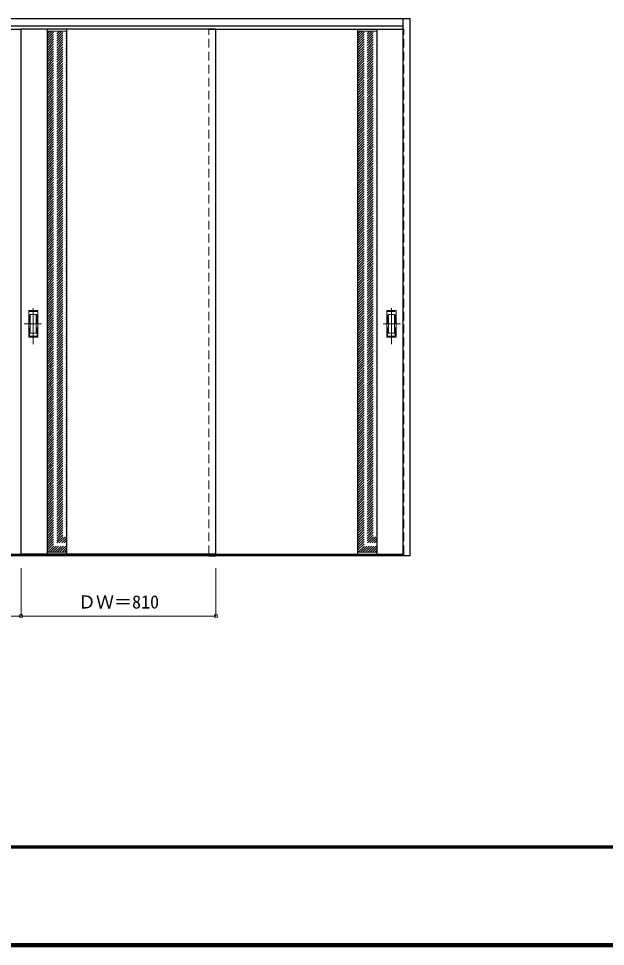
# Model space of a CAD drawing. Units: millimetres, scale not verified. Extents: x -6000 to 5700, y -4307 to 4175.
# Drawn here: x -2705 to -267, y -4205 to -346 of the extents above; entities that cross this region are included whole.
import ezdxf
from ezdxf.enums import TextEntityAlignment as Align

# ---------------------------------------------------------------- set-up
doc = ezdxf.new("R2010")
doc.units = ezdxf.units.MM
doc.header["$LTSCALE"] = 30
doc.header["$PDMODE"] = 32
doc.header["$PDSIZE"] = 15
doc.linetypes.add('CHAIN1', pattern=[8, 5, -1, 1, -1])
doc.linetypes.add('DASHED1', pattern=[1.8, 1.2, -0.6])
for name, color, linetype, lineweight in [('0-2_扉', 3, 'Continuous', 25), ('0-3_仕上げ', 3, 'Continuous', 25), ('0-4_枠', 3, 'Continuous', 25), ('0-6_引手', 7, 'Continuous', 18), ('0-B_寸法', 7, 'Continuous', 9), ('0-C_ハッチ', 4, 'DASHED1', 9), ('F-1_枠', 6, 'Continuous', 40)]:
    doc.layers.add(name, color=color, linetype=linetype, lineweight=lineweight)
doc.styles.add('ＭＳ ゴシック', font='')
doc.styles.get('ＭＳ ゴシック').set_extended_font_data('MS Gothic')

msp = doc.modelspace()

# ---------------------------------------------------------------- linework, layer by layer
at = {"layer": '0-2_扉'}
for p, q in [((-3505, -390.25), (-2695, -390.25)), ((-1885, -390.25), (-2695, -390.25)), ((-2695, -2573.25), (-2695, -390.25)), ((-1915, -390.25), (-1108, -390.25)), ((-1885, -2573.25), (-1885, -390.25)), ((-3505, -2573.25), (-2695, -2573.25)), ((-1885, -2573.25), (-2695, -2573.25)), ((-1915, -2573.25), (-1108, -2573.25))]:
    msp.add_line(p, q, dxfattribs=at)
at = {"layer": '0-2_扉', "color": 4, "linetype": 'DASHED1', "lineweight": 9}
for p, q in [((-1915, -2573.25), (-1915, -390.25)), ((-1108, -390.25), (-1105, -390.25)), ((-1105, -2573.25), (-1105, -390.25)), ((-1105, -2573.25), (-1108, -2573.25))]:
    msp.add_line(p, q, dxfattribs=at)
at = {"layer": '0-3_仕上げ'}
for p, q in [((-2585, -2573.25), (-2585, -390.25)), ((-2505, -2573.25), (-2505, -390.25)), ((-1295, -2573.25), (-1295, -390.25)), ((-1215, -2573.25), (-1215, -390.25))]:
    msp.add_line(p, q, dxfattribs=at)
at = {"layer": '0-3_仕上げ', "color": 7, "lineweight": 18}
for p, q in [((-2505, -398.25), (-2585, -398.25)), ((-1295, -398.25), (-1215, -398.25)), ((-2505, -2565.25), (-2585, -2565.25)), ((-1295, -2565.25), (-1215, -2565.25))]:
    msp.add_line(p, q, dxfattribs=at)
at = {"layer": '0-4_枠'}
for p, q in [((-4312, -346.25), (-1078, -346.25)), ((-1108, -2581.25), (-1108, -346.25)), ((-1078, -2581.25), (-1078, -346.25)), ((-4282, -376.25), (-1108, -376.25)), ((-1108, -2578.25), (-4282, -2578.25)), ((-1108, -2581.25), (-4282, -2581.25)), ((-1915, -2581.25), (-1885, -2581.25)), ((-1078, -2581.25), (-1108, -2581.25))]:
    msp.add_line(p, q, dxfattribs=at)
at = {"layer": '0-6_引手', "linetype": 'CHAIN1'}
for p, q in [((-2644, -1700.98), (-2644, -1530.13)), ((-1156, -1700.98), (-1156, -1530.13)), ((-2682.07, -1615.75), (-2609.56, -1615.75)), ((-1117.93, -1615.75), (-1190.44, -1615.75))]:
    msp.add_line(p, q, dxfattribs=at)
at = {"layer": '0-6_引手'}
for p, q in [((-2663, -1560.75), (-2625, -1560.75)), ((-2663, -1670.75), (-2663, -1560.75)), ((-2656.5, -1576.75), (-2631.5, -1576.75)), ((-2656.5, -1654.75), (-2656.5, -1576.75)), ((-2631.5, -1654.75), (-2631.5, -1576.75)), ((-2625, -1670.75), (-2625, -1560.75)), ((-1137, -1560.75), (-1175, -1560.75)), ((-1175, -1670.75), (-1175, -1560.75)), ((-1143.5, -1576.75), (-1168.5, -1576.75)), ((-1168.5, -1654.75), (-1168.5, -1576.75)), ((-1143.5, -1654.75), (-1143.5, -1576.75)), ((-1137, -1670.75), (-1137, -1560.75)), ((-2656.5, -1654.75), (-2631.5, -1654.75)), ((-1143.5, -1654.75), (-1168.5, -1654.75)), ((-2663, -1670.75), (-2625, -1670.75)), ((-1137, -1670.75), (-1175, -1670.75))]:
    msp.add_line(p, q, dxfattribs=at)
at = {"layer": '0-6_引手', "linetype": 'DASHED1'}
for p, q in [((-2628, -1666.75), (-2628, -1564.75)), ((-1172, -1666.75), (-1172, -1564.75)), ((-2660, -1666.75), (-2628, -1666.75)), ((-1140, -1666.75), (-1172, -1666.75))]:
    msp.add_line(p, q, dxfattribs=at)
for points in [[(-2660, -1666.75), (-2660, -1564.75), (-2628, -1564.75)], [(-1140, -1666.75), (-1140, -1564.75), (-1172, -1564.75)]]:
    msp.add_lwpolyline(points, dxfattribs=at)
at = {"layer": '0-B_寸法', "color": 4}
for p, q in [((-2695, -2831.25), (-2695, -2631.25)), ((-1885, -2831.25), (-1885, -2631.25)), ((-3505, -2831.25), (-1885, -2831.25))]:
    msp.add_line(p, q, dxfattribs=at)
at = {"layer": '0-B_寸法'}
for p in [(-2695, -2831.25), (-1885, -2831.25)]:
    msp.add_point(p, dxfattribs=at)
at = {"layer": '0-C_ハッチ'}
for p, q in [((-2585, -408.07), (-2575.18, -398.25)), ((-2585, -477.37), (-2505.88, -398.25)), ((-2585, -467.47), (-2515.78, -398.25)), ((-2585, -457.57), (-2525.68, -398.25)), ((-2585, -447.67), (-2535.58, -398.25)), ((-2585, -437.77), (-2545.48, -398.25)), ((-2585, -427.87), (-2555.38, -398.25)), ((-2585, -417.97), (-2565.28, -398.25)), ((-2585, -487.27), (-2505, -407.27)), ((-2585, -497.17), (-2505, -417.17)), ((-1295, -408.07), (-1285.18, -398.25)), ((-1295, -477.37), (-1215.88, -398.25)), ((-1295, -467.47), (-1225.78, -398.25)), ((-1295, -457.57), (-1235.68, -398.25)), ((-1295, -447.67), (-1245.58, -398.25)), ((-1295, -437.77), (-1255.48, -398.25)), ((-1295, -427.87), (-1265.38, -398.25)), ((-1295, -417.97), (-1275.28, -398.25)), ((-1295, -487.27), (-1215, -407.27)), ((-1295, -497.17), (-1215, -417.17)), ((-2585, -507.07), (-2505, -427.07)), ((-2585, -516.97), (-2505, -436.97)), ((-2585, -526.87), (-2505, -446.87)), ((-2585, -536.76), (-2505, -456.76)), ((-1295, -507.07), (-1215, -427.07)), ((-1295, -516.97), (-1215, -436.97)), ((-1295, -526.87), (-1215, -446.87)), ((-1295, -536.76), (-1215, -456.76)), ((-2585, -546.66), (-2505, -466.66)), ((-2585, -556.56), (-2505, -476.56)), ((-2585, -566.46), (-2505, -486.46)), ((-2585, -576.36), (-2505, -496.36)), ((-1295, -546.66), (-1215, -466.66)), ((-1295, -556.56), (-1215, -476.56)), ((-1295, -566.46), (-1215, -486.46)), ((-1295, -576.36), (-1215, -496.36)), ((-2585, -586.26), (-2505, -506.26)), ((-2585, -596.16), (-2505, -516.16)), ((-2585, -606.06), (-2505, -526.06)), ((-2585, -615.96), (-2505, -535.96)), ((-1295, -586.26), (-1215, -506.26)), ((-1295, -596.16), (-1215, -516.16)), ((-1295, -606.06), (-1215, -526.06)), ((-1295, -615.96), (-1215, -535.96)), ((-2585, -625.86), (-2505, -545.86)), ((-2585, -635.76), (-2505, -555.76)), ((-2585, -645.66), (-2505, -565.66)), ((-2585, -655.56), (-2505, -575.56)), ((-1295, -625.86), (-1215, -545.86)), ((-1295, -635.76), (-1215, -555.76)), ((-1295, -645.66), (-1215, -565.66)), ((-1295, -655.56), (-1215, -575.56)), ((-2585, -665.46), (-2505, -585.46)), ((-2585, -675.36), (-2505, -595.36)), ((-2585, -685.26), (-2505, -605.26)), ((-2585, -695.16), (-2505, -615.16)), ((-1295, -665.46), (-1215, -585.46)), ((-1295, -675.36), (-1215, -595.36)), ((-1295, -685.26), (-1215, -605.26)), ((-1295, -695.16), (-1215, -615.16)), ((-2585, -705.06), (-2505, -625.06)), ((-2585, -714.96), (-2505, -634.96)), ((-2585, -724.86), (-2505, -644.86)), ((-2585, -734.75), (-2505, -654.75)), ((-1295, -705.06), (-1215, -625.06)), ((-1295, -714.96), (-1215, -634.96)), ((-1295, -724.86), (-1215, -644.86)), ((-1295, -734.75), (-1215, -654.75)), ((-2585, -744.65), (-2505, -664.65)), ((-2585, -754.55), (-2505, -674.55)), ((-2585, -764.45), (-2505, -684.45)), ((-2585, -774.35), (-2505, -694.35)), ((-1295, -744.65), (-1215, -664.65)), ((-1295, -754.55), (-1215, -674.55)), ((-1295, -764.45), (-1215, -684.45)), ((-1295, -774.35), (-1215, -694.35)), ((-2585, -784.25), (-2505, -704.25)), ((-2585, -794.15), (-2505, -714.15)), ((-2585, -804.05), (-2505, -724.05)), ((-1295, -784.25), (-1215, -704.25)), ((-1295, -794.15), (-1215, -714.15)), ((-1295, -804.05), (-1215, -724.05)), ((-2585, -813.95), (-2505, -733.95)), ((-2585, -823.85), (-2505, -743.85)), ((-2585, -833.75), (-2505, -753.75)), ((-2585, -843.65), (-2505, -763.65)), ((-1295, -813.95), (-1215, -733.95)), ((-1295, -823.85), (-1215, -743.85)), ((-1295, -833.75), (-1215, -753.75)), ((-1295, -843.65), (-1215, -763.65)), ((-2585, -853.55), (-2505, -773.55)), ((-2585, -863.45), (-2505, -783.45)), ((-2585, -873.35), (-2505, -793.35)), ((-2585, -883.25), (-2505, -803.25)), ((-1295, -853.55), (-1215, -773.55)), ((-1295, -863.45), (-1215, -783.45)), ((-1295, -873.35), (-1215, -793.35)), ((-1295, -883.25), (-1215, -803.25)), ((-2585, -893.15), (-2505, -813.15)), ((-2585, -903.05), (-2505, -823.05)), ((-2585, -912.95), (-2505, -832.95)), ((-2585, -922.85), (-2505, -842.85)), ((-1295, -893.15), (-1215, -813.15)), ((-1295, -903.05), (-1215, -823.05)), ((-1295, -912.95), (-1215, -832.95)), ((-1295, -922.85), (-1215, -842.85)), ((-2585, -932.74), (-2505, -852.74)), ((-2585, -942.64), (-2505, -862.64)), ((-2585, -952.54), (-2505, -872.54)), ((-2585, -962.44), (-2505, -882.44)), ((-1295, -932.74), (-1215, -852.74)), ((-1295, -942.64), (-1215, -862.64)), ((-1295, -952.54), (-1215, -872.54)), ((-1295, -962.44), (-1215, -882.44)), ((-2585, -972.34), (-2505, -892.34)), ((-2585, -982.24), (-2505, -902.24)), ((-2585, -992.14), (-2505, -912.14)), ((-2585, -1002.04), (-2505, -922.04)), ((-1295, -972.34), (-1215, -892.34)), ((-1295, -982.24), (-1215, -902.24)), ((-1295, -992.14), (-1215, -912.14)), ((-1295, -1002.04), (-1215, -922.04)), ((-2585, -1011.94), (-2505, -931.94)), ((-2585, -1021.84), (-2505, -941.84)), ((-2585, -1031.74), (-2505, -951.74)), ((-2585, -1041.64), (-2505, -961.64)), ((-1295, -1011.94), (-1215, -931.94)), ((-1295, -1021.84), (-1215, -941.84)), ((-1295, -1031.74), (-1215, -951.74)), ((-1295, -1041.64), (-1215, -961.64)), ((-2585, -1051.54), (-2505, -971.54)), ((-2585, -1061.44), (-2505, -981.44)), ((-2585, -1071.34), (-2505, -991.34)), ((-2585, -1081.24), (-2505, -1001.24)), ((-1295, -1051.54), (-1215, -971.54)), ((-1295, -1061.44), (-1215, -981.44)), ((-1295, -1071.34), (-1215, -991.34)), ((-1295, -1081.24), (-1215, -1001.24)), ((-2585, -1091.14), (-2505, -1011.14)), ((-2585, -1101.04), (-2505, -1021.04)), ((-2585, -1110.94), (-2505, -1030.94)), ((-2585, -1120.84), (-2505, -1040.84)), ((-1295, -1091.14), (-1215, -1011.14)), ((-1295, -1101.04), (-1215, -1021.04)), ((-1295, -1110.94), (-1215, -1030.94)), ((-1295, -1120.84), (-1215, -1040.84)), ((-2585, -1130.73), (-2505, -1050.73)), ((-2585, -1140.63), (-2505, -1060.63)), ((-2585, -1150.53), (-2505, -1070.53)), ((-2585, -1160.43), (-2505, -1080.43)), ((-1295, -1130.73), (-1215, -1050.73)), ((-1295, -1140.63), (-1215, -1060.63)), ((-1295, -1150.53), (-1215, -1070.53)), ((-1295, -1160.43), (-1215, -1080.43)), ((-2585, -1170.33), (-2505, -1090.33)), ((-2585, -1180.23), (-2505, -1100.23)), ((-2585, -1190.13), (-2505, -1110.13)), ((-1295, -1170.33), (-1215, -1090.33)), ((-1295, -1180.23), (-1215, -1100.23)), ((-1295, -1190.13), (-1215, -1110.13)), ((-2585, -1200.03), (-2505, -1120.03)), ((-2585, -1209.93), (-2505, -1129.93)), ((-2585, -1219.83), (-2505, -1139.83)), ((-2585, -1229.73), (-2505, -1149.73)), ((-1295, -1200.03), (-1215, -1120.03)), ((-1295, -1209.93), (-1215, -1129.93)), ((-1295, -1219.83), (-1215, -1139.83)), ((-1295, -1229.73), (-1215, -1149.73)), ((-2585, -1239.63), (-2505, -1159.63)), ((-2585, -1249.53), (-2505, -1169.53)), ((-2585, -1259.43), (-2505, -1179.43)), ((-2585, -1269.33), (-2505, -1189.33)), ((-1295, -1239.63), (-1215, -1159.63)), ((-1295, -1249.53), (-1215, -1169.53)), ((-1295, -1259.43), (-1215, -1179.43)), ((-1295, -1269.33), (-1215, -1189.33)), ((-2585, -1279.23), (-2505, -1199.23)), ((-2585, -1289.13), (-2505, -1209.13)), ((-2585, -1299.03), (-2505, -1219.03)), ((-2585, -1308.93), (-2505, -1228.93)), ((-1295, -1279.23), (-1215, -1199.23)), ((-1295, -1289.13), (-1215, -1209.13)), ((-1295, -1299.03), (-1215, -1219.03)), ((-1295, -1308.93), (-1215, -1228.93)), ((-2585, -1318.83), (-2505, -1238.83)), ((-2585, -1328.72), (-2505, -1248.72)), ((-2585, -1338.62), (-2505, -1258.62)), ((-2585, -1348.52), (-2505, -1268.52)), ((-1295, -1318.83), (-1215, -1238.83)), ((-1295, -1328.72), (-1215, -1248.72)), ((-1295, -1338.62), (-1215, -1258.62)), ((-1295, -1348.52), (-1215, -1268.52)), ((-2585, -1358.42), (-2505, -1278.42)), ((-2585, -1368.32), (-2505, -1288.32)), ((-2585, -1378.22), (-2505, -1298.22)), ((-2585, -1388.12), (-2505, -1308.12)), ((-1295, -1358.42), (-1215, -1278.42)), ((-1295, -1368.32), (-1215, -1288.32)), ((-1295, -1378.22), (-1215, -1298.22)), ((-1295, -1388.12), (-1215, -1308.12)), ((-2585, -1398.02), (-2505, -1318.02)), ((-2585, -1407.92), (-2505, -1327.92)), ((-2585, -1417.82), (-2505, -1337.82)), ((-2585, -1427.72), (-2505, -1347.72)), ((-1295, -1398.02), (-1215, -1318.02)), ((-1295, -1407.92), (-1215, -1327.92)), ((-1295, -1417.82), (-1215, -1337.82)), ((-1295, -1427.72), (-1215, -1347.72)), ((-2585, -1437.62), (-2505, -1357.62)), ((-2585, -1447.52), (-2505, -1367.52)), ((-2585, -1457.42), (-2505, -1377.42)), ((-2585, -1467.32), (-2505, -1387.32)), ((-1295, -1437.62), (-1215, -1357.62)), ((-1295, -1447.52), (-1215, -1367.52)), ((-1295, -1457.42), (-1215, -1377.42)), ((-1295, -1467.32), (-1215, -1387.32)), ((-2585, -1477.22), (-2505, -1397.22)), ((-2585, -1487.12), (-2505, -1407.12)), ((-2585, -1497.02), (-2505, -1417.02)), ((-2585, -1506.92), (-2505, -1426.92)), ((-1295, -1477.22), (-1215, -1397.22)), ((-1295, -1487.12), (-1215, -1407.12)), ((-1295, -1497.02), (-1215, -1417.02)), ((-1295, -1506.92), (-1215, -1426.92)), ((-2585, -1516.81), (-2505, -1436.81)), ((-2585, -1526.71), (-2505, -1446.71)), ((-2585, -1536.61), (-2505, -1456.61)), ((-1295, -1516.81), (-1215, -1436.81)), ((-1295, -1526.71), (-1215, -1446.71)), ((-1295, -1536.61), (-1215, -1456.61)), ((-2585, -1546.51), (-2505, -1466.51)), ((-2585, -1556.41), (-2505, -1476.41)), ((-2585, -1566.31), (-2505, -1486.31)), ((-2585, -1576.21), (-2505, -1496.21)), ((-1295, -1546.51), (-1215, -1466.51)), ((-1295, -1556.41), (-1215, -1476.41)), ((-1295, -1566.31), (-1215, -1486.31)), ((-1295, -1576.21), (-1215, -1496.21)), ((-2585, -1586.11), (-2505, -1506.11)), ((-2585, -1596.01), (-2505, -1516.01)), ((-2585, -1605.91), (-2505, -1525.91)), ((-2585, -1615.81), (-2505, -1535.81)), ((-1295, -1586.11), (-1215, -1506.11)), ((-1295, -1596.01), (-1215, -1516.01)), ((-1295, -1605.91), (-1215, -1525.91)), ((-1295, -1615.81), (-1215, -1535.81)), ((-2585, -1625.71), (-2505, -1545.71)), ((-2585, -1635.61), (-2505, -1555.61)), ((-2585, -1645.51), (-2505, -1565.51)), ((-2585, -1655.41), (-2505, -1575.41)), ((-1295, -1625.71), (-1215, -1545.71)), ((-1295, -1635.61), (-1215, -1555.61)), ((-1295, -1645.51), (-1215, -1565.51)), ((-1295, -1655.41), (-1215, -1575.41)), ((-2585, -1665.31), (-2505, -1585.31)), ((-2585, -1675.21), (-2505, -1595.21)), ((-2585, -1685.11), (-2505, -1605.11)), ((-2585, -1695.01), (-2505, -1615.01)), ((-1295, -1665.31), (-1215, -1585.31)), ((-1295, -1675.21), (-1215, -1595.21)), ((-1295, -1685.11), (-1215, -1605.11)), ((-1295, -1695.01), (-1215, -1615.01)), ((-2585, -1704.91), (-2505, -1624.91)), ((-2585, -1714.8), (-2505, -1634.8)), ((-2585, -1724.7), (-2505, -1644.7)), ((-2585, -1734.6), (-2505, -1654.6)), ((-1295, -1704.91), (-1215, -1624.91)), ((-1295, -1714.8), (-1215, -1634.8)), ((-1295, -1724.7), (-1215, -1644.7)), ((-1295, -1734.6), (-1215, -1654.6)), ((-2585, -1744.5), (-2505, -1664.5)), ((-2585, -1754.4), (-2505, -1674.4)), ((-2585, -1764.3), (-2505, -1684.3)), ((-2585, -1774.2), (-2505, -1694.2)), ((-1295, -1744.5), (-1215, -1664.5)), ((-1295, -1754.4), (-1215, -1674.4)), ((-1295, -1764.3), (-1215, -1684.3)), ((-1295, -1774.2), (-1215, -1694.2)), ((-2585, -1784.1), (-2505, -1704.1)), ((-2585, -1794), (-2505, -1714)), ((-2585, -1803.9), (-2505, -1723.9)), ((-2585, -1813.8), (-2505, -1733.8)), ((-1295, -1784.1), (-1215, -1704.1)), ((-1295, -1794), (-1215, -1714)), ((-1295, -1803.9), (-1215, -1723.9)), ((-1295, -1813.8), (-1215, -1733.8)), ((-2585, -1823.7), (-2505, -1743.7)), ((-2585, -1833.6), (-2505, -1753.6)), ((-2585, -1843.5), (-2505, -1763.5)), ((-2585, -1853.4), (-2505, -1773.4)), ((-1295, -1823.7), (-1215, -1743.7)), ((-1295, -1833.6), (-1215, -1753.6)), ((-1295, -1843.5), (-1215, -1763.5)), ((-1295, -1853.4), (-1215, -1773.4)), ((-2585, -1863.3), (-2505, -1783.3)), ((-2585, -1873.2), (-2505, -1793.2)), ((-2585, -1883.1), (-2505, -1803.1)), ((-2585, -1893), (-2505, -1813)), ((-1295, -1863.3), (-1215, -1783.3)), ((-1295, -1873.2), (-1215, -1793.2)), ((-1295, -1883.1), (-1215, -1803.1)), ((-1295, -1893), (-1215, -1813)), ((-2585, -1902.9), (-2505, -1822.9)), ((-2585, -1912.79), (-2505, -1832.79)), ((-2585, -1922.69), (-2505, -1842.69)), ((-1295, -1902.9), (-1215, -1822.9)), ((-1295, -1912.79), (-1215, -1832.79)), ((-1295, -1922.69), (-1215, -1842.69)), ((-2585, -1932.59), (-2505, -1852.59)), ((-2585, -1942.49), (-2505, -1862.49)), ((-2585, -1952.39), (-2505, -1872.39)), ((-2585, -1962.29), (-2505, -1882.29)), ((-1295, -1932.59), (-1215, -1852.59)), ((-1295, -1942.49), (-1215, -1862.49)), ((-1295, -1952.39), (-1215, -1872.39)), ((-1295, -1962.29), (-1215, -1882.29)), ((-2585, -1972.19), (-2505, -1892.19)), ((-2585, -1982.09), (-2505, -1902.09)), ((-2585, -1991.99), (-2505, -1911.99)), ((-2585, -2001.89), (-2505, -1921.89)), ((-1295, -1972.19), (-1215, -1892.19)), ((-1295, -1982.09), (-1215, -1902.09)), ((-1295, -1991.99), (-1215, -1911.99)), ((-1295, -2001.89), (-1215, -1921.89)), ((-2585, -2011.79), (-2505, -1931.79)), ((-2585, -2021.69), (-2505, -1941.69)), ((-2585, -2031.59), (-2505, -1951.59)), ((-2585, -2041.49), (-2505, -1961.49)), ((-1295, -2011.79), (-1215, -1931.79)), ((-1295, -2021.69), (-1215, -1941.69)), ((-1295, -2031.59), (-1215, -1951.59)), ((-1295, -2041.49), (-1215, -1961.49)), ((-2585, -2051.39), (-2505, -1971.39)), ((-2585, -2061.29), (-2505, -1981.29)), ((-2585, -2071.19), (-2505, -1991.19)), ((-2585, -2081.09), (-2505, -2001.09)), ((-1295, -2051.39), (-1215, -1971.39)), ((-1295, -2061.29), (-1215, -1981.29)), ((-1295, -2071.19), (-1215, -1991.19)), ((-1295, -2081.09), (-1215, -2001.09)), ((-2585, -2090.99), (-2505, -2010.99)), ((-2585, -2100.89), (-2505, -2020.89)), ((-2585, -2110.78), (-2505, -2030.78)), ((-2585, -2120.68), (-2505, -2040.68)), ((-1295, -2090.99), (-1215, -2010.99)), ((-1295, -2100.89), (-1215, -2020.89)), ((-1295, -2110.78), (-1215, -2030.78)), ((-1295, -2120.68), (-1215, -2040.68)), ((-2585, -2130.58), (-2505, -2050.58)), ((-2585, -2140.48), (-2505, -2060.48)), ((-2585, -2150.38), (-2505, -2070.38)), ((-2585, -2160.28), (-2505, -2080.28)), ((-1295, -2130.58), (-1215, -2050.58)), ((-1295, -2140.48), (-1215, -2060.48)), ((-1295, -2150.38), (-1215, -2070.38)), ((-1295, -2160.28), (-1215, -2080.28)), ((-2585, -2170.18), (-2505, -2090.18)), ((-2585, -2180.08), (-2505, -2100.08)), ((-2585, -2189.98), (-2505, -2109.98)), ((-2585, -2199.88), (-2505, -2119.88)), ((-1295, -2170.18), (-1215, -2090.18)), ((-1295, -2180.08), (-1215, -2100.08)), ((-1295, -2189.98), (-1215, -2109.98)), ((-1295, -2199.88), (-1215, -2119.88)), ((-2585, -2209.78), (-2505, -2129.78)), ((-2585, -2219.68), (-2505, -2139.68)), ((-2585, -2229.58), (-2505, -2149.58)), ((-2585, -2239.48), (-2505, -2159.48)), ((-1295, -2209.78), (-1215, -2129.78)), ((-1295, -2219.68), (-1215, -2139.68)), ((-1295, -2229.58), (-1215, -2149.58)), ((-1295, -2239.48), (-1215, -2159.48)), ((-2585, -2249.38), (-2505, -2169.38)), ((-2585, -2259.28), (-2505, -2179.28)), ((-2585, -2269.18), (-2505, -2189.18)), ((-2585, -2279.08), (-2505, -2199.08)), ((-1295, -2249.38), (-1215, -2169.38)), ((-1295, -2259.28), (-1215, -2179.28)), ((-1295, -2269.18), (-1215, -2189.18)), ((-1295, -2279.08), (-1215, -2199.08)), ((-2585, -2288.98), (-2505, -2208.98)), ((-2585, -2298.88), (-2505, -2218.88)), ((-2585, -2308.77), (-2505, -2228.77)), ((-1295, -2288.98), (-1215, -2208.98)), ((-1295, -2298.88), (-1215, -2218.88)), ((-1295, -2308.77), (-1215, -2228.77)), ((-2585, -2318.67), (-2505, -2238.67)), ((-2585, -2328.57), (-2505, -2248.57)), ((-2585, -2338.47), (-2505, -2258.47)), ((-2585, -2348.37), (-2505, -2268.37)), ((-1295, -2318.67), (-1215, -2238.67)), ((-1295, -2328.57), (-1215, -2248.57)), ((-1295, -2338.47), (-1215, -2258.47)), ((-1295, -2348.37), (-1215, -2268.37)), ((-2585, -2358.27), (-2505, -2278.27)), ((-2585, -2368.17), (-2505, -2288.17)), ((-2585, -2378.07), (-2505, -2298.07)), ((-2585, -2387.97), (-2505, -2307.97)), ((-1295, -2358.27), (-1215, -2278.27)), ((-1295, -2368.17), (-1215, -2288.17)), ((-1295, -2378.07), (-1215, -2298.07)), ((-1295, -2387.97), (-1215, -2307.97)), ((-2585, -2397.87), (-2505, -2317.87)), ((-2585, -2407.77), (-2505, -2327.77)), ((-2585, -2417.67), (-2505, -2337.67)), ((-2585, -2427.57), (-2505, -2347.57)), ((-1295, -2397.87), (-1215, -2317.87)), ((-1295, -2407.77), (-1215, -2327.77)), ((-1295, -2417.67), (-1215, -2337.67)), ((-1295, -2427.57), (-1215, -2347.57)), ((-2585, -2437.47), (-2505, -2357.47)), ((-2585, -2447.37), (-2505, -2367.37)), ((-2585, -2457.27), (-2505, -2377.27)), ((-2585, -2467.17), (-2505, -2387.17)), ((-1295, -2437.47), (-1215, -2357.47)), ((-1295, -2447.37), (-1215, -2367.37)), ((-1295, -2457.27), (-1215, -2377.27)), ((-1295, -2467.17), (-1215, -2387.17)), ((-2585, -2477.07), (-2505, -2397.07)), ((-2585, -2486.97), (-2505, -2406.97)), ((-2585, -2496.86), (-2505, -2416.86)), ((-2585, -2506.76), (-2505, -2426.76)), ((-1295, -2477.07), (-1215, -2397.07)), ((-1295, -2486.97), (-1215, -2406.97)), ((-1295, -2496.86), (-1215, -2416.86)), ((-1295, -2506.76), (-1215, -2426.76)), ((-2585, -2516.66), (-2505, -2436.66)), ((-2585, -2526.56), (-2505, -2446.56)), ((-2585, -2536.46), (-2505, -2456.46)), ((-2585, -2546.36), (-2505, -2466.36)), ((-1295, -2516.66), (-1215, -2436.66)), ((-1295, -2526.56), (-1215, -2446.56)), ((-1295, -2536.46), (-1215, -2456.46)), ((-1295, -2546.36), (-1215, -2466.36)), ((-2585, -2556.26), (-2505, -2476.26)), ((-2584.09, -2565.25), (-2505, -2486.16)), ((-2574.19, -2565.25), (-2505, -2496.06)), ((-2564.29, -2565.25), (-2505, -2505.96)), ((-1295, -2556.26), (-1215, -2476.26)), ((-1294.09, -2565.25), (-1215, -2486.16)), ((-1284.19, -2565.25), (-1215, -2496.06)), ((-1274.29, -2565.25), (-1215, -2505.96)), ((-2554.39, -2565.25), (-2505, -2515.86)), ((-2544.49, -2565.25), (-2505, -2525.76)), ((-2534.59, -2565.25), (-2505, -2535.66)), ((-2524.69, -2565.25), (-2505, -2545.56)), ((-1264.39, -2565.25), (-1215, -2515.86)), ((-1254.49, -2565.25), (-1215, -2525.76)), ((-1244.59, -2565.25), (-1215, -2535.66)), ((-1234.69, -2565.25), (-1215, -2545.56)), ((-2514.79, -2565.25), (-2505, -2555.46)), ((-1224.79, -2565.25), (-1215, -2555.46))]:
    msp.add_line(p, q, dxfattribs=at)
at = {"layer": 'F-1_枠'}
for p, q in [((5700, -3790), (-6000, -3790)), ((5700, -3795), (-6000, -3795)), ((5700, -4195), (-6000, -4195)), ((5700, -4200), (-6000, -4200)), ((5700, -4205), (-6000, -4205))]:
    msp.add_line(p, q, dxfattribs=at)

# ---------------------------------------------------------------- texts
at = {"layer": '0-B_寸法', "style": 'ＭＳ ゴシック'}
msp.add_text('ＤＷ＝810', height=54.99, dxfattribs=at).set_placement((-2458.75, -2816.25), align=Align.BOTTOM_LEFT)

doc.saveas('drawing.dxf')
